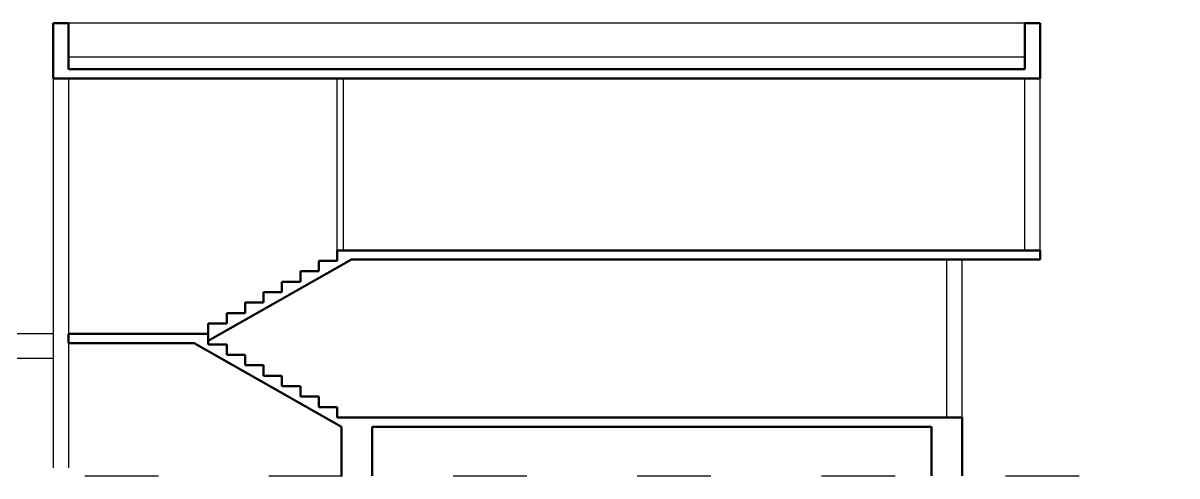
# Model space of a CAD drawing. Header units: metres. Extents: x 95 to 392, y -2185 to -1937.
# Drawn here: x 204.5 to 392.5, y -2180.8 to -2107.1 of the extents above; entities that cross this region are included whole.
import ezdxf

# ---------------------------------------------------------------- set-up
doc = ezdxf.new("R2010")
doc.units = ezdxf.units.M
doc.header["$MEASUREMENT"] = 0
doc.linetypes.add('ACAD_ISO03W100', pattern=[30, 12, -18])
doc.layers.add('konstr1', color=1, linetype='Continuous', lineweight=50)
doc.layers.add('osi', color=3, linetype='ACAD_ISO03W100')
doc.layers.add('steni1', color=6, linetype='Continuous')

msp = doc.modelspace()

# ---------------------------------------------------------------- linework, layer by layer
at = {"layer": 'konstr1'}
for p, q in [((209.44, -2107.1), (209.44, -2116.1)), ((209.44, -2107.1), (211.94, -2107.1)), ((211.94, -2107.1), (211.94, -2114.6)), ((370.2, -2107.1), (367.7, -2107.1)), ((367.7, -2107.1), (367.7, -2114.6)), ((370.2, -2116.1), (370.2, -2107.1)), ((370.2, -2116.1), (209.44, -2116.1)), ((367.7, -2114.6), (211.94, -2114.6)), ((255.7, -2145.8), (255.7, -2144.1)), ((255.7, -2144.1), (370.2, -2144.1)), ((370.2, -2145.6), (370.2, -2144.1)), ((234.7, -2158.81), (258.01, -2145.6)), ((252.7, -2147.5), (252.7, -2145.8)), ((252.7, -2145.8), (255.7, -2145.8)), ((258.01, -2145.6), (370.2, -2145.6)), ((249.7, -2149.2), (249.7, -2147.5)), ((249.7, -2147.5), (252.7, -2147.5)), ((246.7, -2150.9), (246.7, -2149.2)), ((246.7, -2149.2), (249.7, -2149.2)), ((243.7, -2152.6), (243.7, -2150.9)), ((243.7, -2150.9), (246.7, -2150.9)), ((240.7, -2154.3), (240.7, -2152.6)), ((240.7, -2152.6), (243.7, -2152.6)), ((237.7, -2156), (237.7, -2154.3)), ((237.7, -2154.3), (240.7, -2154.3)), ((234.7, -2157.7), (234.7, -2156)), ((234.7, -2156), (237.7, -2156)), ((211.94, -2157.7), (234.7, -2157.7)), ((211.94, -2157.7), (211.94, -2159.2)), ((211.94, -2159.2), (232.39, -2159.2)), ((256.39, -2172.8), (232.39, -2159.2)), ((234.7, -2157.7), (234.7, -2159.4)), ((234.7, -2159.4), (237.7, -2159.4)), ((237.7, -2159.4), (237.7, -2161.1)), ((237.7, -2161.1), (240.7, -2161.1)), ((240.7, -2161.1), (240.7, -2162.8)), ((240.7, -2162.8), (243.7, -2162.8)), ((243.7, -2162.8), (243.7, -2164.5)), ((243.7, -2164.5), (246.7, -2164.5)), ((246.7, -2164.5), (246.7, -2166.2)), ((246.7, -2166.2), (249.7, -2166.2)), ((249.7, -2166.2), (249.7, -2167.9)), ((249.7, -2167.9), (252.7, -2167.9)), ((252.7, -2167.9), (252.7, -2169.6)), ((252.7, -2169.6), (255.7, -2169.6)), ((255.7, -2169.6), (255.7, -2171.3)), ((255.7, -2171.3), (357.51, -2171.3)), ((357.51, -2171.3), (357.51, -2172.8)), ((256.39, -2172.8), (256.39, -2180.8)), ((261.39, -2172.8), (352.51, -2172.8)), ((261.39, -2180.8), (261.39, -2172.8)), ((352.51, -2180.8), (352.51, -2172.8)), ((357.51, -2172.8), (357.51, -2180.8))]:
    msp.add_line(p, q, dxfattribs=at)
at = {"layer": 'osi'}
msp.add_line((94.58, -2180.8), (392.48, -2180.8), dxfattribs=at)
at = {"layer": 'steni1'}
for p, q in [((370.2, -2107.1), (209.44, -2107.1)), ((209.44, -2114.6), (209.44, -2112.6)), ((211.94, -2112.6), (367.7, -2112.6)), ((370.2, -2112.6), (370.2, -2114.6)), ((209.44, -2116.1), (209.44, -2114.6)), ((209.44, -2116.1), (209.44, -2179.5)), ((211.94, -2116.1), (211.94, -2179.5)), ((255.7, -2144.1), (255.7, -2116.1)), ((256.7, -2144.1), (256.7, -2116.1)), ((367.7, -2144.1), (367.7, -2116.1)), ((370.2, -2116.1), (370.2, -2114.6)), ((370.2, -2144.1), (370.2, -2116.1)), ((355.01, -2171.3), (355.01, -2145.6)), ((357.51, -2171.3), (357.51, -2145.6)), ((209.44, -2157.7), (178.01, -2157.7)), ((209.44, -2161.7), (178.01, -2161.7))]:
    msp.add_line(p, q, dxfattribs=at)

doc.saveas('drawing.dxf')
